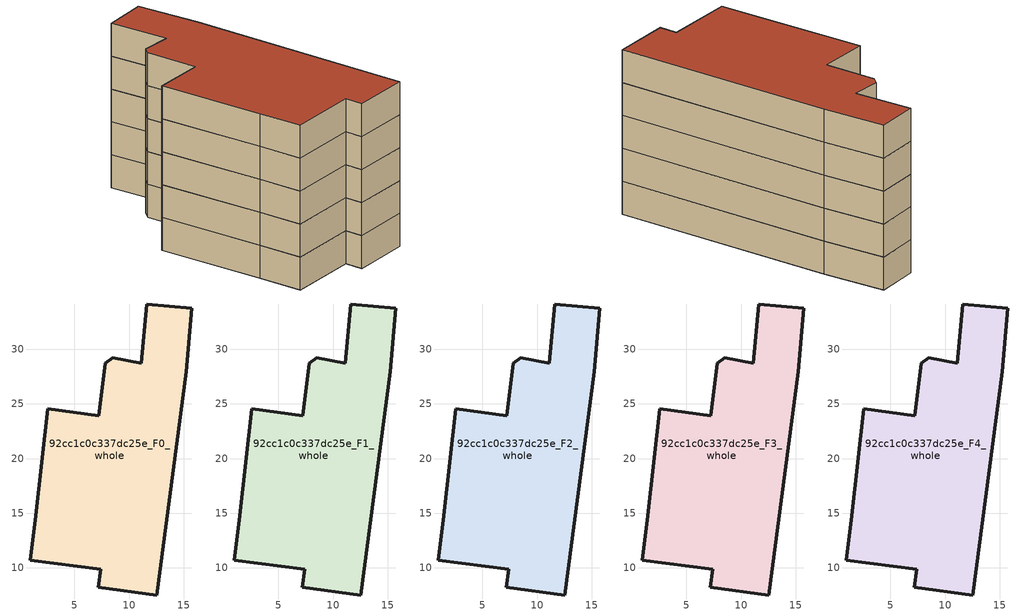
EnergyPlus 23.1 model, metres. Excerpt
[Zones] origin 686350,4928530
92cc1c0c337dc25e_F0_whole
 floor ground (EU_floor_Construction): 12.55,7.52 15.22,27.92 15.71,33.76 11.64,34.14 11.14,28.7 8.51,29.21 7.83,28.7 7.24,23.92 2.57,24.56 1.48,14.77 0.98,10.71 7.4,9.86 7.18,8.22 z0
 wall outside (EU_wall_Construction): 11.64,34.14 15.71,33.76 15.22,27.92 12.55,7.52 7.18,8.22 7.4,9.86 0.98,10.71 1.48,14.77 2.57,24.56 7.24,23.92 7.83,28.7 8.51,29.21 11.14,28.7 11.64,34.14 z0:3
92cc1c0c337dc25e_F1_whole
 floor to 92cc1c0c337dc25e_F0_whole (EU_floor_Construction): 12.54,7.52 15.22,27.92 15.71,33.76 11.63,34.14 11.13,28.7 8.5,29.21 7.83,28.7 7.24,23.92 2.57,24.56 1.48,14.77 0.98,10.71 7.4,9.86 7.17,8.22 z3
 wall outside (EU_wall_Construction): 11.64,34.14 15.71,33.76 15.22,27.92 12.55,7.52 7.18,8.22 7.4,9.86 0.98,10.71 1.48,14.77 2.57,24.56 7.24,23.92 7.83,28.7 8.51,29.21 11.14,28.7 11.64,34.14 z3:6
92cc1c0c337dc25e_F2_whole
 floor to 92cc1c0c337dc25e_F1_whole (EU_floor_Construction): 12.54,7.52 15.22,27.92 15.71,33.76 11.63,34.14 11.13,28.7 8.5,29.21 7.83,28.7 7.24,23.92 2.57,24.56 1.48,14.77 0.98,10.71 7.4,9.86 7.17,8.22 z6
 wall outside (EU_wall_Construction): 11.64,34.14 15.71,33.76 15.22,27.92 12.55,7.52 7.18,8.22 7.4,9.86 0.98,10.71 1.48,14.77 2.57,24.56 7.24,23.92 7.83,28.7 8.51,29.21 11.14,28.7 11.64,34.14 z6:9
92cc1c0c337dc25e_F3_whole
 floor to 92cc1c0c337dc25e_F2_whole (EU_floor_Construction): 12.54,7.52 15.22,27.92 15.71,33.76 11.63,34.14 11.13,28.7 8.5,29.21 7.83,28.7 7.24,23.92 2.57,24.56 1.48,14.77 0.98,10.71 7.4,9.86 7.17,8.22 z9
 wall outside (EU_wall_Construction): 11.64,34.14 15.71,33.76 15.22,27.92 12.55,7.52 7.18,8.22 7.4,9.86 0.98,10.71 1.48,14.77 2.57,24.56 7.24,23.92 7.83,28.7 8.51,29.21 11.14,28.7 11.64,34.14 z9:12
92cc1c0c337dc25e_F4_whole
 floor to 92cc1c0c337dc25e_F3_whole (EU_floor_Construction): 12.54,7.52 15.22,27.92 15.71,33.76 11.63,34.14 11.13,28.7 8.5,29.21 7.83,28.7 7.24,23.92 2.57,24.56 1.48,14.77 0.98,10.71 7.4,9.86 7.17,8.22 z12
 wall outside (EU_wall_Construction): 11.64,34.14 15.71,33.76 15.22,27.92 12.55,7.52 7.18,8.22 7.4,9.86 0.98,10.71 1.48,14.77 2.57,24.56 7.24,23.92 7.83,28.7 8.51,29.21 11.14,28.7 11.64,34.14 z12:15
 roof outside (EU_roof_Construction): 15.71,33.76 15.22,27.92 12.55,7.52 7.18,8.22 7.4,9.86 0.98,10.71 1.48,14.77 2.57,24.56 7.24,23.92 7.83,28.7 8.51,29.21 11.14,28.7 11.64,34.14 z15
[Building]
EU S2 Campaign: North Axis=0; Terrain=City; Solar Distribution=FullExterior
[Site:Location]
Bologna: Latitude=44.5; Longitude=11.25; Time Zone=1; Elevation=37
[SizingPeriod:WeatherFileDays]
AnnualSizingPeriod: Begin Month=1; Begin Day of Month=1; End Month=12; End Day of Month=31; Day of Week for Start Day=Monday; Use Weather File Daylight Saving Period=No; Use Weather File Rain and Snow Indicators=No
[MATERIAL]
EU_InternalMass_Material: Roughness=MediumRough; Thickness=0.1; Conductivity=1; Density=1800; Specific Heat=900; Thermal Absorptance=0.9; Solar Absorptance=0.7; Visible Absorptance=0.7
[MATERIAL:NOMASS] Roughness=MediumRough; Thermal Absorptance=0.9; Solar Absorptance=0.7; Visible Absorptance=0.7
Name | Thermal Resistance
EU_wall_NoMass | 0.905828
EU_roof_NoMass | 0.37593
EU_floor_NoMass | 0.67114
[CONSTRUCTION]
EU_wall_Construction: EU_wall_NoMass
EU_roof_Construction: EU_roof_NoMass
EU_floor_Construction: EU_floor_NoMass
EU_InternalMass_Construction: EU_InternalMass_Material
[ZONE] Type=1; Multiplier=1; Ceiling Height=autocalculate; Floor Area=autocalculate; Part of Total Floor Area=Yes
Name | Volume
92cc1c0c337dc25e_F0_whole | 712.503
92cc1c0c337dc25e_F1_whole; 92cc1c0c337dc25e_F2_whole; 92cc1c0c337dc25e_F3_whole; 92cc1c0c337dc25e_F4_whole | 712.504
[INTERNALMASS] Construction=EU_InternalMass_Construction; Surface Area=237.501
Name | Zone or ZoneList
92cc1c0c337dc25e_F0_whole_EU_InternalMass | 92cc1c0c337dc25e_F0_whole
92cc1c0c337dc25e_F1_whole_EU_InternalMass | 92cc1c0c337dc25e_F1_whole
92cc1c0c337dc25e_F2_whole_EU_InternalMass | 92cc1c0c337dc25e_F2_whole
92cc1c0c337dc25e_F3_whole_EU_InternalMass | 92cc1c0c337dc25e_F3_whole
92cc1c0c337dc25e_F4_whole_EU_InternalMass | 92cc1c0c337dc25e_F4_whole
[OTHEREQUIPMENT] Fuel Type=Electricity; Design Level Calculation Method=Watts/Area; Power per Zone Floor Area=1; Fraction Latent=0; Fraction Radiant=0; Fraction Lost=0; Carbon Dioxide Generation Rate=0; EndUse Subcategory=EU_Step8_InternalGains
Name | Zone or ZoneList or Space or SpaceList | Schedule
EU_Step8_InternalGain_92cc1c0c337dc25e_F0_whole_f000 | 92cc1c0c337dc25e_F0_whole | EU_Step8_GainSchedule_92cc1c0c337dc25e_F0_whole_f000
EU_Step8_InternalGain_92cc1c0c337dc25e_F1_whole_f000 | 92cc1c0c337dc25e_F1_whole | EU_Step8_GainSchedule_92cc1c0c337dc25e_F1_whole_f000
EU_Step8_InternalGain_92cc1c0c337dc25e_F2_whole_f000 | 92cc1c0c337dc25e_F2_whole | EU_Step8_GainSchedule_92cc1c0c337dc25e_F2_whole_f000
EU_Step8_InternalGain_92cc1c0c337dc25e_F3_whole_f000 | 92cc1c0c337dc25e_F3_whole | EU_Step8_GainSchedule_92cc1c0c337dc25e_F3_whole_f000
EU_Step8_InternalGain_92cc1c0c337dc25e_F4_whole_f000 | 92cc1c0c337dc25e_F4_whole | EU_Step8_GainSchedule_92cc1c0c337dc25e_F4_whole_f000
[ZONEVENTILATION:DESIGNFLOWRATE] Schedule=EU_AlwaysOn; Design Flow Rate Calculation Method=AirChanges/Hour; Air Changes per Hour=0.73129; Ventilation Type=Natural; Fan Pressure Rise=0; Fan Total Efficiency=1; Constant Term Coefficient=1; Temperature Term Coefficient=0; Velocity Term Coefficient=0; Velocity Squared Term Coefficient=0; Minimum Indoor Temperature=-100; Maximum Indoor Temperature=100; Delta Temperature=-100; Minimum Outdoor Temperature=-100; Maximum Outdoor Temperature=100; Maximum Wind Speed=40
Name | Zone or ZoneList or Space or SpaceList
EU_ConstantAir_92cc1c0c337dc25e_F0_whole | 92cc1c0c337dc25e_F0_whole
EU_ConstantAir_92cc1c0c337dc25e_F1_whole | 92cc1c0c337dc25e_F1_whole
EU_ConstantAir_92cc1c0c337dc25e_F2_whole | 92cc1c0c337dc25e_F2_whole
EU_ConstantAir_92cc1c0c337dc25e_F3_whole | 92cc1c0c337dc25e_F3_whole
EU_ConstantAir_92cc1c0c337dc25e_F4_whole | 92cc1c0c337dc25e_F4_whole
[HVACTEMPLATE:THERMOSTAT] Constant Heating Setpoint=20; Constant Cooling Setpoint=50
EU_HeatOnly_92cc1c0c337dc25e_F0_whole; EU_HeatOnly_92cc1c0c337dc25e_F1_whole; EU_HeatOnly_92cc1c0c337dc25e_F2_whole; EU_HeatOnly_92cc1c0c337dc25e_F3_whole; EU_HeatOnly_92cc1c0c337dc25e_F4_whole
[HVACTEMPLATE:ZONE:IDEALLOADSAIRSYSTEM] System Availability Schedule=EU_AlwaysOn; Maximum Heating Supply Air Temperature=50; Minimum Cooling Supply Air Temperature=13; Maximum Heating Supply Air Humidity Ratio=0.0156; Minimum Cooling Supply Air Humidity Ratio=0.0077; Heating Limit=NoLimit; Cooling Limit=NoLimit; Heating Availability Schedule=EU_AlwaysOn; Cooling Availability Schedule=EU_CoolingOff; Dehumidification Control Type=ConstantSensibleHeatRatio; Cooling Sensible Heat Ratio=0.7; Dehumidification Setpoint=60; Humidification Control Type=None; Humidification Setpoint=30; Outdoor Air Method=None; Outdoor Air Flow Rate per Person=0.00944; Outdoor Air Flow Rate per Zone Floor Area=0; Outdoor Air Flow Rate per Zone=0; Demand Controlled Ventilation Type=None; Outdoor Air Economizer Type=NoEconomizer; Heat Recovery Type=None; Sensible Heat Recovery Effectiveness=0.7; Latent Heat Recovery Effectiveness=0.65
Name | Template Thermostat
92cc1c0c337dc25e_F0_whole | EU_HeatOnly_92cc1c0c337dc25e_F0_whole
92cc1c0c337dc25e_F1_whole | EU_HeatOnly_92cc1c0c337dc25e_F1_whole
92cc1c0c337dc25e_F2_whole | EU_HeatOnly_92cc1c0c337dc25e_F2_whole
92cc1c0c337dc25e_F3_whole | EU_HeatOnly_92cc1c0c337dc25e_F3_whole
92cc1c0c337dc25e_F4_whole | EU_HeatOnly_92cc1c0c337dc25e_F4_whole
[SIZING:ZONE] Zone Cooling Design Supply Air Temperature Input Method=SupplyAirTemperature; Zone Cooling Design Supply Air Temperature=13; Zone Heating Design Supply Air Temperature Input Method=SupplyAirTemperature; Zone Heating Design Supply Air Temperature=50; Zone Cooling Design Supply Air Humidity Ratio=0.008; Zone Heating Design Supply Air Humidity Ratio=0.008; Cooling Design Air Flow Method=DesignDay; Cooling Design Air Flow Rate=0; Cooling Minimum Air Flow per Zone Floor Area=0.000762; Cooling Minimum Air Flow=0; Cooling Minimum Air Flow Fraction=0.2; Heating Design Air Flow Method=DesignDay; Heating Design Air Flow Rate=0; Heating Maximum Air Flow per Zone Floor Area=0.002032; Heating Maximum Air Flow=0.141576; Heating Maximum Air Flow Fraction=0.3; Account for Dedicated Outdoor Air System=No; Dedicated Outdoor Air System Control Strategy=NeutralSupplyAir; Dedicated Outdoor Air Low Setpoint Temperature for Design=autosize; Dedicated Outdoor Air High Setpoint Temperature for Design=autosize; Zone Load Sizing Method=Sensible Load Only No Latent Load; Zone Latent Cooling Design Supply Air Humidity Ratio Input Method=HumidityRatioDifference; Zone Cooling Design Supply Air Humidity Ratio Difference=0.005; Zone Latent Heating Design Supply Air Humidity Ratio Input Method=HumidityRatioDifference; Zone Humidification Design Supply Air Humidity Ratio Difference=0.005
92cc1c0c337dc25e_F0_whole; 92cc1c0c337dc25e_F1_whole; 92cc1c0c337dc25e_F2_whole; 92cc1c0c337dc25e_F3_whole; 92cc1c0c337dc25e_F4_whole
[SCHEDULE:CONSTANT]
Name | Hourly Value
EU_AlwaysOn | 1
EU_CoolingOff | 0
[SCHEDULE:FILE] Column Number=1; Rows to Skip at Top=0; Number of Hours of Data=8760; Column Separator=Comma; Interpolate to Timestep=No; Minutes per Item=60; Adjust Schedule for Daylight Savings=Yes
Name | File
EU_Step8_GainSchedule_92cc1c0c337dc25e_F0_whole_f000 | ../../schedules/92cc1c0c337dc25e/92cc1c0c337dc25e_F0_whole_f000_gain.csv
EU_Step8_GainSchedule_92cc1c0c337dc25e_F1_whole_f000 | ../../schedules/92cc1c0c337dc25e/92cc1c0c337dc25e_F1_whole_f000_gain.csv
EU_Step8_GainSchedule_92cc1c0c337dc25e_F2_whole_f000 | ../../schedules/92cc1c0c337dc25e/92cc1c0c337dc25e_F2_whole_f000_gain.csv
EU_Step8_GainSchedule_92cc1c0c337dc25e_F3_whole_f000 | ../../schedules/92cc1c0c337dc25e/92cc1c0c337dc25e_F3_whole_f000_gain.csv
EU_Step8_GainSchedule_92cc1c0c337dc25e_F4_whole_f000 | ../../schedules/92cc1c0c337dc25e/92cc1c0c337dc25e_F4_whole_f000_gain.csv
